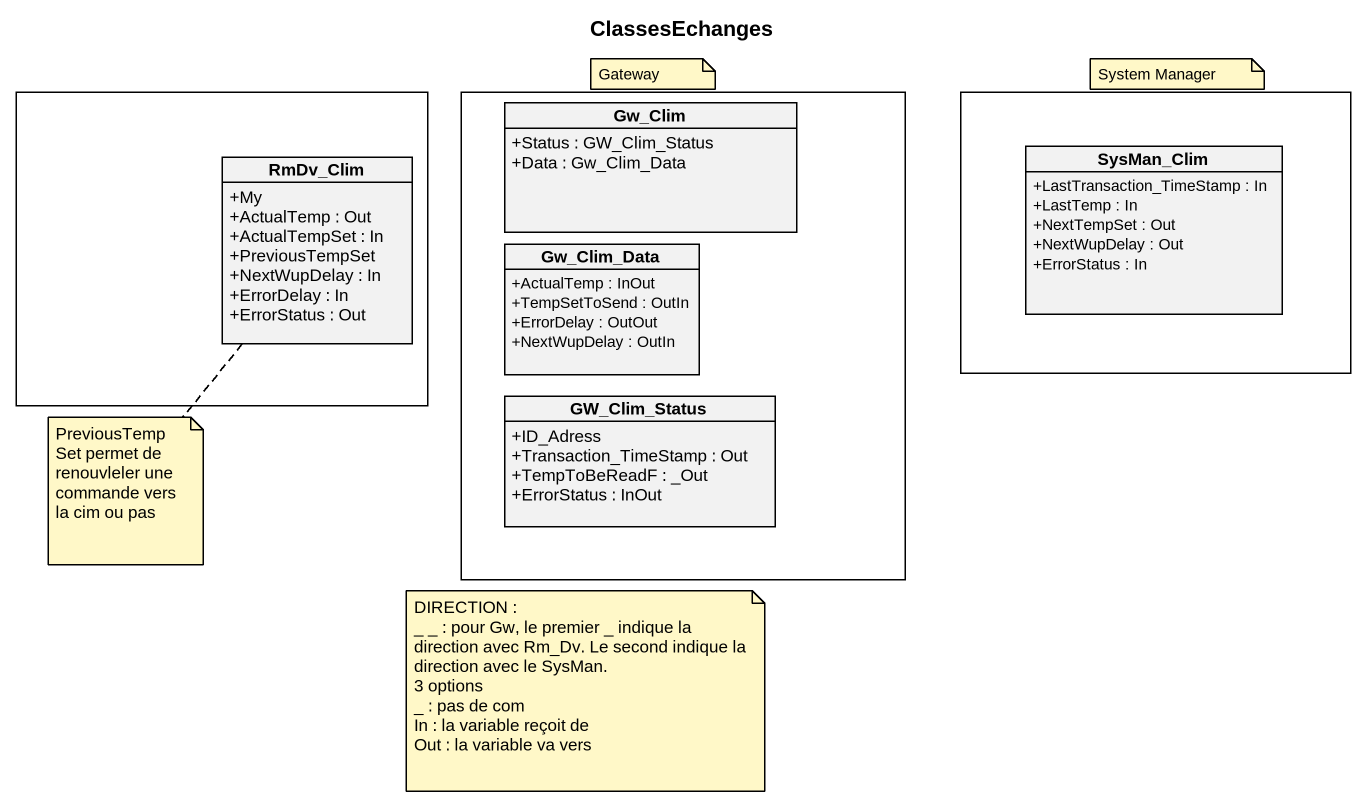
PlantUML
@startuml
title ClassesEchanges
hide circle
hide empty members
skinparam classAttributeIconSize 0
rectangle " " as rectangle1 {
  class RmDv_Clim {
    +My
    +ActualTemp : Out
    +ActualTempSet : In
    +PreviousTempSet
    +NextWupDelay : In
    +ErrorDelay : In
    +ErrorStatus : Out
  }
}
rectangle " " as rectangle2 {
  class Gw_Clim {
    +Status : GW_Clim_Status
    +Data : Gw_Clim_Data
  }
  class Gw_Clim_Data {
    +ActualTemp : InOut
    +TempSetToSend : OutIn
    +ErrorDelay : OutOut
    +NextWupDelay : OutIn
  }
  class GW_Clim_Status {
    +ID_Adress
    +Transaction_TimeStamp : Out
    +TempToBeReadF : _Out
    +ErrorStatus : InOut
  }
}
rectangle " " as rectangle3 {
  class SysMan_Clim {
    +LastTransaction_TimeStamp : In
    +LastTemp : In
    +NextTempSet : Out
    +NextWupDelay : Out
    +ErrorStatus : In
  }
}
note as N1
  Gateway
end note
note as N2
  System Manager
end note
note bottom of RmDv_Clim : PreviousTempSet permet de renouvleler une commande vers la cim ou pas
note as N4
  DIRECTION :
  _ _ : pour Gw, le premier _ indique la direction avec Rm_Dv. Le second indique la direction avec le SysMan.
  3 options
  _ : pas de com
  In : la variable reçoit de
  Out : la variable va vers
end note
@enduml
